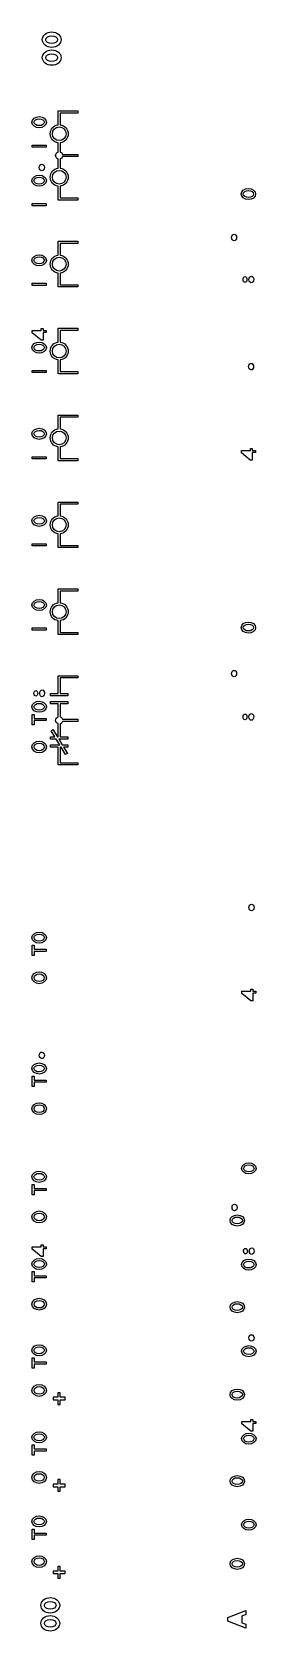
# Model space of a CAD drawing. Extents: x -952435831996114 to 861698709951220, y -914211524657398 to 985250300898653.
# Drawn here: x 33.59 to 35.14, y 5.53 to 16.57 of the extents above; entities that cross this region are included whole.
import ezdxf

# ---------------------------------------------------------------- set-up
doc = ezdxf.new("R2010")
doc.units = 0
doc.header["$MEASUREMENT"] = 0
doc.layers.add('20_DWG', color=7, linetype='CONTINUOUS')

# ---------------------------------------------------------------- blocks, each defined once
blk = doc.blocks.new('BLK115')
at = {"layer": '20_DWG'}
for centre in [(0.22735595703125, 4.482523600260416), (0.22735595703125, 4.18243408203125), (0.22735595703125, 3.582424587673611), (0.22735595703125, 2.982415093315972), (0.22735595703125, 2.382405598958333), (0.22735595703125, 1.782565646701389), (0.22735595703125, 1.18255615234375)]:
    blk.add_circle(centre, 0.04747178819444444, dxfattribs=at)
for points, knots in [([(0.2198961046006944, 4.632398817274305), (0.2198961046006944, 4.632398817274305), (0.2198961046006944, 4.544236924913194), (0.2198961046006944, 4.544236924913194), (0.1890394422743056, 4.540506998697916), (0.1649644639756944, 4.514397515190972), (0.1649644639756944, 4.482523600260416), (0.1649644639756944, 4.450649685329861), (0.1890394422743056, 4.424540201822916), (0.2198961046006944, 4.420810275607638), (0.2198961046006944, 4.420810275607638), (0.2198961046006944, 4.356214735243055), (0.2198961046006944, 4.356214735243055), (0.2097235785590278, 4.352993435329861), (0.2024332682291667, 4.343668619791666), (0.2024332682291667, 4.332478841145833), (0.2024332682291667, 4.3212890625), (0.2097235785590278, 4.311964246961805), (0.2198961046006944, 4.308742947048611), (0.2198961046006944, 4.308742947048611), (0.2198961046006944, 4.244147406684028), (0.2198961046006944, 4.244147406684028), (0.1890394422743056, 4.24041748046875), (0.1649644639756944, 4.2144775390625), (0.1649644639756944, 4.18243408203125), (0.1649644639756944, 4.150560167100695), (0.1890394422743056, 4.12445068359375), (0.2198961046006944, 4.120720757378472), (0.2198961046006944, 4.120720757378472), (0.2198961046006944, 4.032558865017361), (0.2198961046006944, 4.032558865017361), (0.2198961046006944, 4.032558865017361), (0.2198961046006944, 4.024929470486111), (0.2198961046006944, 4.024929470486111), (0.2198961046006944, 4.024929470486111), (0.3568861219618055, 4.024929470486111), (0.3568861219618055, 4.024929470486111), (0.3568861219618055, 4.024929470486111), (0.3568861219618055, 4.040018717447916), (0.3568861219618055, 4.040018717447916), (0.3568861219618055, 4.040018717447916), (0.2490573459201389, 4.040018717447916), (0.2349853515625, 4.040018717447916), (0.2349853515625, 4.050360785590278), (0.2349853515625, 4.102071126302083), (0.2349853515625, 4.120720757378472), (0.2658420138888889, 4.12445068359375), (0.2899169921875, 4.150560167100695), (0.2899169921875, 4.18243408203125), (0.2899169921875, 4.2144775390625), (0.2658420138888889, 4.24041748046875), (0.2349853515625, 4.244147406684028), (0.2349853515625, 4.257880316840278), (0.2349853515625, 4.288906521267361), (0.2349853515625, 4.308742947048611), (0.24261474609375, 4.311286078559028), (0.24871826171875, 4.317220052083333), (0.2510918511284722, 4.325018988715278), (0.2873738606770833, 4.325018988715278), (0.3568861219618055, 4.325018988715278), (0.3568861219618055, 4.325018988715278), (0.3568861219618055, 4.325018988715278), (0.3568861219618055, 4.339938693576388), (0.3568861219618055, 4.339938693576388), (0.3568861219618055, 4.339938693576388), (0.2510918511284722, 4.339938693576388), (0.2510918511284722, 4.339938693576388), (0.24871826171875, 4.347737630208333), (0.24261474609375, 4.353841145833333), (0.2349853515625, 4.356214735243055), (0.2349853515625, 4.376220703125), (0.2349853515625, 4.407246907552083), (0.2349853515625, 4.420810275607638), (0.2658420138888889, 4.424540201822916), (0.2899169921875, 4.450649685329861), (0.2899169921875, 4.482523600260416), (0.2899169921875, 4.514397515190972), (0.2658420138888889, 4.540506998697916), (0.2349853515625, 4.544236924913194), (0.2349853515625, 4.562886555989583), (0.2349853515625, 4.614596896701388), (0.2349853515625, 4.62493896484375), (0.2490573459201389, 4.62493896484375), (0.3568861219618055, 4.62493896484375), (0.3568861219618055, 4.62493896484375), (0.3568861219618055, 4.62493896484375), (0.3568861219618055, 4.640028211805555), (0.3568861219618055, 4.640028211805555), (0.3568861219618055, 4.640028211805555), (0.2198961046006944, 4.640028211805555), (0.2198961046006944, 4.640028211805555), (0.2198961046006944, 4.640028211805555), (0.2198961046006944, 4.632398817274305), (0.2198961046006944, 4.632398817274305)], [0, 0, 0, 0, 1, 1, 1, 2, 2, 2, 3, 3, 3, 4, 4, 4, 5, 5, 5, 6, 6, 6, 7, 7, 7, 8, 8, 8, 9, 9, 9, 10, 10, 10, 11, 11, 11, 12, 12, 12, 13, 13, 13, 14, 14, 14, 15, 15, 15, 16, 16, 16, 17, 17, 17, 18, 18, 18, 19, 19, 19, 20, 20, 20, 21, 21, 21, 22, 22, 22, 23, 23, 23, 24, 24, 24, 25, 25, 25, 26, 26, 26, 27, 27, 27, 28, 28, 28, 29, 29, 29, 30, 30, 30, 31, 31, 31, 31]), ([(0.2198961046006944, 3.644307454427083), (0.1890394422743056, 3.640407986111111), (0.1649644639756944, 3.614468044704861), (0.1649644639756944, 3.582424587673611), (0.1649644639756944, 3.550550672743055), (0.1890394422743056, 3.524441189236111), (0.2198961046006944, 3.520711263020833), (0.2198961046006944, 3.520711263020833), (0.2198961046006944, 3.432549370659722), (0.2198961046006944, 3.432549370659722), (0.2198961046006944, 3.432549370659722), (0.2198961046006944, 3.424919976128472), (0.2198961046006944, 3.424919976128472), (0.2198961046006944, 3.424919976128472), (0.3568861219618055, 3.424919976128472), (0.3568861219618055, 3.424919976128472), (0.3568861219618055, 3.424919976128472), (0.3568861219618055, 3.440009223090278), (0.3568861219618055, 3.440009223090278), (0.3568861219618055, 3.440009223090278), (0.2490573459201389, 3.440009223090278), (0.2349853515625, 3.440009223090278), (0.2349853515625, 3.450351291232639), (0.2349853515625, 3.502061631944444), (0.2349853515625, 3.520711263020833), (0.2658420138888889, 3.524441189236111), (0.2899169921875, 3.550550672743055), (0.2899169921875, 3.582424587673611), (0.2899169921875, 3.614468044704861), (0.2658420138888889, 3.640407986111111), (0.2349853515625, 3.644307454427083), (0.2349853515625, 3.662787543402778), (0.2349853515625, 3.714667426215278), (0.2349853515625, 3.725009494357639), (0.2490573459201389, 3.725009494357639), (0.3568861219618055, 3.725009494357639), (0.3568861219618055, 3.725009494357639), (0.3568861219618055, 3.725009494357639), (0.3568861219618055, 3.73992919921875), (0.3568861219618055, 3.73992919921875), (0.3568861219618055, 3.73992919921875), (0.2198961046006944, 3.73992919921875), (0.2198961046006944, 3.73992919921875), (0.2198961046006944, 3.73992919921875), (0.2198961046006944, 3.732469346788194), (0.2198961046006944, 3.732469346788194), (0.2198961046006944, 3.732469346788194), (0.2198961046006944, 3.644307454427083), (0.2198961046006944, 3.644307454427083)], [0, 0, 0, 0, 1, 1, 1, 2, 2, 2, 3, 3, 3, 4, 4, 4, 5, 5, 5, 6, 6, 6, 7, 7, 7, 8, 8, 8, 9, 9, 9, 10, 10, 10, 11, 11, 11, 12, 12, 12, 13, 13, 13, 14, 14, 14, 15, 15, 15, 16, 16, 16, 16]), ([(0.2198961046006944, 3.04412841796875), (0.1890394422743056, 3.040398491753472), (0.1649644639756944, 3.014289008246528), (0.1649644639756944, 2.982415093315972), (0.1649644639756944, 2.950541178385417), (0.1890394422743056, 2.924431694878472), (0.2198961046006944, 2.920701768663194), (0.2198961046006944, 2.920701768663194), (0.2198961046006944, 2.832539876302083), (0.2198961046006944, 2.832539876302083), (0.2198961046006944, 2.832539876302083), (0.2198961046006944, 2.824910481770833), (0.2198961046006944, 2.824910481770833), (0.2198961046006944, 2.824910481770833), (0.3568861219618055, 2.824910481770833), (0.3568861219618055, 2.824910481770833), (0.3568861219618055, 2.824910481770833), (0.3568861219618055, 2.839999728732639), (0.3568861219618055, 2.839999728732639), (0.3568861219618055, 2.839999728732639), (0.2490573459201389, 2.839999728732639), (0.2349853515625, 2.839999728732639), (0.2349853515625, 2.850341796875), (0.2349853515625, 2.902052137586805), (0.2349853515625, 2.920701768663194), (0.2658420138888889, 2.924431694878472), (0.2899169921875, 2.950541178385417), (0.2899169921875, 2.982415093315972), (0.2899169921875, 3.014289008246528), (0.2658420138888889, 3.040398491753472), (0.2349853515625, 3.04412841796875), (0.2349853515625, 3.062778049045139), (0.2349853515625, 3.114657931857639), (0.2349853515625, 3.125), (0.2490573459201389, 3.125), (0.3568861219618055, 3.125), (0.3568861219618055, 3.125), (0.3568861219618055, 3.125), (0.3568861219618055, 3.139919704861111), (0.3568861219618055, 3.139919704861111), (0.3568861219618055, 3.139919704861111), (0.2198961046006944, 3.139919704861111), (0.2198961046006944, 3.139919704861111), (0.2198961046006944, 3.139919704861111), (0.2198961046006944, 3.132459852430555), (0.2198961046006944, 3.132459852430555), (0.2198961046006944, 3.132459852430555), (0.2198961046006944, 3.04412841796875), (0.2198961046006944, 3.04412841796875)], [0, 0, 0, 0, 1, 1, 1, 2, 2, 2, 3, 3, 3, 4, 4, 4, 5, 5, 5, 6, 6, 6, 7, 7, 7, 8, 8, 8, 9, 9, 9, 10, 10, 10, 11, 11, 11, 12, 12, 12, 13, 13, 13, 14, 14, 14, 15, 15, 15, 16, 16, 16, 16]), ([(0.2198961046006944, 2.444288465711805), (0.1890394422743056, 2.440558539496528), (0.1649644639756944, 2.414449055989583), (0.1649644639756944, 2.382405598958333), (0.1649644639756944, 2.350531684027778), (0.1890394422743056, 2.324591742621528), (0.2198961046006944, 2.320692274305555), (0.2198961046006944, 2.320692274305555), (0.2198961046006944, 2.232530381944444), (0.2198961046006944, 2.232530381944444), (0.2198961046006944, 2.232530381944444), (0.2198961046006944, 2.225070529513889), (0.2198961046006944, 2.225070529513889), (0.2198961046006944, 2.225070529513889), (0.3568861219618055, 2.225070529513889), (0.3568861219618055, 2.225070529513889), (0.3568861219618055, 2.225070529513889), (0.3568861219618055, 2.239990234375), (0.3568861219618055, 2.239990234375), (0.3568861219618055, 2.239990234375), (0.2490573459201389, 2.239990234375), (0.2349853515625, 2.239990234375), (0.2349853515625, 2.250332302517361), (0.2349853515625, 2.302212185329861), (0.2349853515625, 2.320692274305555), (0.2658420138888889, 2.324591742621528), (0.2899169921875, 2.350531684027778), (0.2899169921875, 2.382405598958333), (0.2899169921875, 2.414449055989583), (0.2658420138888889, 2.440558539496528), (0.2349853515625, 2.444288465711805), (0.2349853515625, 2.462938096788194), (0.2349853515625, 2.5146484375), (0.2349853515625, 2.524990505642361), (0.2490573459201389, 2.524990505642361), (0.3568861219618055, 2.524990505642361), (0.3568861219618055, 2.524990505642361), (0.3568861219618055, 2.524990505642361), (0.3568861219618055, 2.540079752604167), (0.3568861219618055, 2.540079752604167), (0.3568861219618055, 2.540079752604167), (0.2198961046006944, 2.540079752604167), (0.2198961046006944, 2.540079752604167), (0.2198961046006944, 2.540079752604167), (0.2198961046006944, 2.532450358072917), (0.2198961046006944, 2.532450358072917), (0.2198961046006944, 2.532450358072917), (0.2198961046006944, 2.444288465711805), (0.2198961046006944, 2.444288465711805)], [0, 0, 0, 0, 1, 1, 1, 2, 2, 2, 3, 3, 3, 4, 4, 4, 5, 5, 5, 6, 6, 6, 7, 7, 7, 8, 8, 8, 9, 9, 9, 10, 10, 10, 11, 11, 11, 12, 12, 12, 13, 13, 13, 14, 14, 14, 15, 15, 15, 16, 16, 16, 16]), ([(0.2198961046006944, 1.844278971354167), (0.1890394422743056, 1.840549045138889), (0.1649644639756944, 1.814439561631944), (0.1649644639756944, 1.782565646701389), (0.1649644639756944, 1.750522189670139), (0.1890394422743056, 1.724582248263889), (0.2198961046006944, 1.720682779947917), (0.2198961046006944, 1.720682779947917), (0.2198961046006944, 1.632520887586805), (0.2198961046006944, 1.632520887586805), (0.2198961046006944, 1.632520887586805), (0.2198961046006944, 1.62506103515625), (0.2198961046006944, 1.62506103515625), (0.2198961046006944, 1.62506103515625), (0.3568861219618055, 1.62506103515625), (0.3568861219618055, 1.62506103515625), (0.3568861219618055, 1.62506103515625), (0.3568861219618055, 1.639980740017361), (0.3568861219618055, 1.639980740017361), (0.3568861219618055, 1.639980740017361), (0.2490573459201389, 1.639980740017361), (0.2349853515625, 1.639980740017361), (0.2349853515625, 1.650322808159722), (0.2349853515625, 1.702033148871528), (0.2349853515625, 1.720682779947917), (0.2658420138888889, 1.724582248263889), (0.2899169921875, 1.750522189670139), (0.2899169921875, 1.782565646701389), (0.2899169921875, 1.814439561631944), (0.2658420138888889, 1.840549045138889), (0.2349853515625, 1.844278971354167), (0.2349853515625, 1.862928602430555), (0.2349853515625, 1.914638943142361), (0.2349853515625, 1.924981011284722), (0.2490573459201389, 1.924981011284722), (0.3568861219618055, 1.924981011284722), (0.3568861219618055, 1.924981011284722), (0.3568861219618055, 1.924981011284722), (0.3568861219618055, 1.940070258246528), (0.3568861219618055, 1.940070258246528), (0.3568861219618055, 1.940070258246528), (0.2198961046006944, 1.940070258246528), (0.2198961046006944, 1.940070258246528), (0.2198961046006944, 1.940070258246528), (0.2198961046006944, 1.932440863715278), (0.2198961046006944, 1.932440863715278), (0.2198961046006944, 1.932440863715278), (0.2198961046006944, 1.844278971354167), (0.2198961046006944, 1.844278971354167)], [0, 0, 0, 0, 1, 1, 1, 2, 2, 2, 3, 3, 3, 4, 4, 4, 5, 5, 5, 6, 6, 6, 7, 7, 7, 8, 8, 8, 9, 9, 9, 10, 10, 10, 11, 11, 11, 12, 12, 12, 13, 13, 13, 14, 14, 14, 15, 15, 15, 16, 16, 16, 16]), ([(0.2198961046006944, 1.244269476996528), (0.1890394422743056, 1.24053955078125), (0.1649644639756944, 1.214430067274306), (0.1649644639756944, 1.18255615234375), (0.1649644639756944, 1.150682237413194), (0.1890394422743056, 1.12457275390625), (0.2198961046006944, 1.120842827690972), (0.2198961046006944, 1.120842827690972), (0.2198961046006944, 1.032511393229167), (0.2198961046006944, 1.032511393229167), (0.2198961046006944, 1.032511393229167), (0.2198961046006944, 1.025051540798611), (0.2198961046006944, 1.025051540798611), (0.2198961046006944, 1.025051540798611), (0.3568861219618055, 1.025051540798611), (0.3568861219618055, 1.025051540798611), (0.3568861219618055, 1.025051540798611), (0.3568861219618055, 1.039971245659722), (0.3568861219618055, 1.039971245659722), (0.3568861219618055, 1.039971245659722), (0.2490573459201389, 1.039971245659722), (0.2349853515625, 1.039971245659722), (0.2349853515625, 1.050313313802083), (0.2349853515625, 1.102193196614583), (0.2349853515625, 1.120842827690972), (0.2658420138888889, 1.12457275390625), (0.2899169921875, 1.150682237413194), (0.2899169921875, 1.18255615234375), (0.2899169921875, 1.214430067274306), (0.2658420138888889, 1.24053955078125), (0.2349853515625, 1.244269476996528), (0.2349853515625, 1.262919108072917), (0.2349853515625, 1.314629448784722), (0.2349853515625, 1.324971516927083), (0.2490573459201389, 1.324971516927083), (0.3568861219618055, 1.324971516927083), (0.3568861219618055, 1.324971516927083), (0.3568861219618055, 1.324971516927083), (0.3568861219618055, 1.340060763888889), (0.3568861219618055, 1.340060763888889), (0.3568861219618055, 1.340060763888889), (0.2198961046006944, 1.340060763888889), (0.2198961046006944, 1.340060763888889), (0.2198961046006944, 1.340060763888889), (0.2198961046006944, 1.332431369357639), (0.2198961046006944, 1.332431369357639), (0.2198961046006944, 1.332431369357639), (0.2198961046006944, 1.244269476996528), (0.2198961046006944, 1.244269476996528)], [0, 0, 0, 0, 1, 1, 1, 2, 2, 2, 3, 3, 3, 4, 4, 4, 5, 5, 5, 6, 6, 6, 7, 7, 7, 8, 8, 8, 9, 9, 9, 10, 10, 10, 11, 11, 11, 12, 12, 12, 13, 13, 13, 14, 14, 14, 15, 15, 15, 16, 16, 16, 16]), ([(0.2198961046006944, 0.6174723307291666), (0.2198961046006944, 0.6174723307291666), (0.1673380533854167, 0.6174723307291666), (0.1673380533854167, 0.6174723307291666), (0.1673380533854167, 0.6174723307291666), (0.1673380533854167, 0.6025526258680555), (0.1673380533854167, 0.6025526258680555), (0.1673380533854167, 0.6025526258680555), (0.2873738606770833, 0.6025526258680555), (0.2873738606770833, 0.6025526258680555), (0.2873738606770833, 0.6025526258680555), (0.2873738606770833, 0.6174723307291666), (0.2873738606770833, 0.6174723307291666), (0.2873738606770833, 0.6174723307291666), (0.2349853515625, 0.6174723307291666), (0.2349853515625, 0.6174723307291666), (0.2349853515625, 0.6410386827256944), (0.2349853515625, 0.7139417860243055), (0.2349853515625, 0.7249620225694444), (0.2490573459201389, 0.7249620225694444), (0.3568861219618055, 0.7249620225694444), (0.3568861219618055, 0.7249620225694444), (0.3568861219618055, 0.7249620225694444), (0.3568861219618055, 0.74005126953125), (0.3568861219618055, 0.74005126953125), (0.3568861219618055, 0.74005126953125), (0.2198961046006944, 0.74005126953125), (0.2198961046006944, 0.74005126953125), (0.2198961046006944, 0.74005126953125), (0.2198961046006944, 0.732421875), (0.2198961046006944, 0.732421875), (0.2198961046006944, 0.732421875), (0.2198961046006944, 0.6174723307291666), (0.2198961046006944, 0.6174723307291666)], [0, 0, 0, 0, 1, 1, 1, 2, 2, 2, 3, 3, 3, 4, 4, 4, 5, 5, 5, 6, 6, 6, 7, 7, 7, 8, 8, 8, 9, 9, 9, 10, 10, 10, 11, 11, 11, 11]), ([(0.2198961046006944, 0.547451443142361), (0.2198961046006944, 0.547451443142361), (0.2198961046006944, 0.45623779296875), (0.2198961046006944, 0.45623779296875), (0.2097235785590278, 0.4530164930555555), (0.2024332682291667, 0.4436916775173611), (0.2024332682291667, 0.4325018988715277), (0.2024332682291667, 0.4213121202256944), (0.2097235785590278, 0.4119873046875), (0.2198961046006944, 0.4087660047743055), (0.2198961046006944, 0.4087660047743055), (0.2198961046006944, 0.3175523546006944), (0.2198961046006944, 0.3175523546006944), (0.2198961046006944, 0.3175523546006944), (0.2149793836805556, 0.3175523546006944), (0.2149793836805556, 0.3175523546006944), (0.2149793836805556, 0.3175523546006944), (0.1837836371527778, 0.3689236111111111), (0.1837836371527778, 0.3689236111111111), (0.1837836371527778, 0.3689236111111111), (0.1710679796006944, 0.3611246744791666), (0.1710679796006944, 0.3611246744791666), (0.1710679796006944, 0.3611246744791666), (0.1973470052083333, 0.3175523546006944), (0.1973470052083333, 0.3175523546006944), (0.1973470052083333, 0.3175523546006944), (0.1673380533854167, 0.3175523546006944), (0.1673380533854167, 0.3175523546006944), (0.1673380533854167, 0.3175523546006944), (0.1673380533854167, 0.3024631076388889), (0.1673380533854167, 0.3024631076388889), (0.1673380533854167, 0.3024631076388889), (0.2065022786458333, 0.3024631076388889), (0.2065022786458333, 0.3024631076388889), (0.2065022786458333, 0.3024631076388889), (0.2307467990451389, 0.262451171875), (0.2307467990451389, 0.262451171875), (0.2307467990451389, 0.262451171875), (0.1673380533854167, 0.262451171875), (0.1673380533854167, 0.262451171875), (0.1673380533854167, 0.262451171875), (0.1673380533854167, 0.2475314670138889), (0.1673380533854167, 0.2475314670138889), (0.1673380533854167, 0.2475314670138889), (0.2198961046006944, 0.2475314670138889), (0.2198961046006944, 0.2475314670138889), (0.2198961046006944, 0.2475314670138889), (0.2198961046006944, 0.1325819227430556), (0.2198961046006944, 0.1325819227430556), (0.2198961046006944, 0.1325819227430556), (0.2198961046006944, 0.1249525282118056), (0.2198961046006944, 0.1249525282118056), (0.2198961046006944, 0.1249525282118056), (0.3568861219618055, 0.1249525282118056), (0.3568861219618055, 0.1249525282118056), (0.3568861219618055, 0.1249525282118056), (0.3568861219618055, 0.1400417751736111), (0.3568861219618055, 0.1400417751736111), (0.3568861219618055, 0.1400417751736111), (0.2490573459201389, 0.1400417751736111), (0.2349853515625, 0.1400417751736111), (0.2349853515625, 0.15106201171875), (0.2349853515625, 0.2239651150173611), (0.2349853515625, 0.2475314670138889), (0.2349853515625, 0.2475314670138889), (0.2399020724826389, 0.2475314670138889), (0.2399020724826389, 0.2475314670138889), (0.2399020724826389, 0.2475314670138889), (0.2709282769097222, 0.1961602105034722), (0.2709282769097222, 0.1961602105034722), (0.2709282769097222, 0.1961602105034722), (0.2838134765625, 0.2039591471354167), (0.2838134765625, 0.2039591471354167), (0.2838134765625, 0.2039591471354167), (0.2573649088541666, 0.2475314670138889), (0.2573649088541666, 0.2475314670138889), (0.2573649088541666, 0.2475314670138889), (0.2873738606770833, 0.2475314670138889), (0.2873738606770833, 0.2475314670138889), (0.2873738606770833, 0.2475314670138889), (0.2873738606770833, 0.262451171875), (0.2873738606770833, 0.262451171875), (0.2873738606770833, 0.262451171875), (0.2483791775173611, 0.262451171875), (0.2483791775173611, 0.262451171875), (0.2483791775173611, 0.262451171875), (0.2241346571180556, 0.3024631076388889), (0.2241346571180556, 0.3024631076388889), (0.2241346571180556, 0.3024631076388889), (0.2873738606770833, 0.3024631076388889), (0.2873738606770833, 0.3024631076388889), (0.2873738606770833, 0.3024631076388889), (0.2873738606770833, 0.3175523546006944), (0.2873738606770833, 0.3175523546006944), (0.2873738606770833, 0.3175523546006944), (0.2349853515625, 0.3175523546006944), (0.2349853515625, 0.3175523546006944), (0.2349853515625, 0.335693359375), (0.2349853515625, 0.3828260633680555), (0.2349853515625, 0.4087660047743055), (0.24261474609375, 0.4113091362847222), (0.24871826171875, 0.4172431098090277), (0.2510918511284722, 0.4250420464409722), (0.2873738606770833, 0.4250420464409722), (0.3568861219618055, 0.4250420464409722), (0.3568861219618055, 0.4250420464409722), (0.3568861219618055, 0.4250420464409722), (0.3568861219618055, 0.4250420464409722), (0.3568861219618055, 0.4250420464409722), (0.3568861219618055, 0.4250420464409722), (0.3568861219618055, 0.4399617513020833), (0.3568861219618055, 0.4399617513020833), (0.3568861219618055, 0.4399617513020833), (0.3568861219618055, 0.4399617513020833), (0.3568861219618055, 0.4399617513020833), (0.3568861219618055, 0.4399617513020833), (0.2873738606770833, 0.4399617513020833), (0.2510918511284722, 0.4399617513020833), (0.24871826171875, 0.4477606879340277), (0.24261474609375, 0.4538642035590277), (0.2349853515625, 0.45623779296875), (0.2349853515625, 0.482177734375), (0.2349853515625, 0.5293104383680556), (0.2349853515625, 0.547451443142361), (0.2349853515625, 0.547451443142361), (0.2873738606770833, 0.547451443142361), (0.2873738606770833, 0.547451443142361), (0.2873738606770833, 0.547451443142361), (0.2873738606770833, 0.5625406901041666), (0.2873738606770833, 0.5625406901041666), (0.2873738606770833, 0.5625406901041666), (0.1673380533854167, 0.5625406901041666), (0.1673380533854167, 0.5625406901041666), (0.1673380533854167, 0.5625406901041666), (0.1673380533854167, 0.547451443142361), (0.1673380533854167, 0.547451443142361), (0.1673380533854167, 0.547451443142361), (0.2198961046006944, 0.547451443142361), (0.2198961046006944, 0.547451443142361)], [0, 0, 0, 0, 1, 1, 1, 2, 2, 2, 3, 3, 3, 4, 4, 4, 5, 5, 5, 6, 6, 6, 7, 7, 7, 8, 8, 8, 9, 9, 9, 10, 10, 10, 11, 11, 11, 12, 12, 12, 13, 13, 13, 14, 14, 14, 15, 15, 15, 16, 16, 16, 17, 17, 17, 18, 18, 18, 19, 19, 19, 20, 20, 20, 21, 21, 21, 22, 22, 22, 23, 23, 23, 24, 24, 24, 25, 25, 25, 26, 26, 26, 27, 27, 27, 28, 28, 28, 29, 29, 29, 30, 30, 30, 31, 31, 31, 32, 32, 32, 33, 33, 33, 34, 34, 34, 35, 35, 35, 36, 36, 36, 37, 37, 37, 38, 38, 38, 39, 39, 39, 40, 40, 40, 41, 41, 41, 42, 42, 42, 43, 43, 43, 44, 44, 44, 45, 45, 45, 46, 46, 46, 46])]:
    blk.add_open_spline(points, degree=3, knots=knots, dxfattribs=at)

msp = doc.modelspace()

# ---------------------------------------------------------------- linework, layer by layer
at = {"layer": '20_DWG'}
for points in [[(33.68686380441719, 15.77299544918429), (33.58971618071928, 15.77299544918429), (33.58971618071928, 15.78757606984402), (33.68686380441719, 15.78757606984402)], [(33.68686380441719, 15.36914616533011), (33.58971618071928, 15.36914616533011), (33.58971618071928, 15.38389632809054), (33.68686380441719, 15.38389632809054)], [(33.68686380441719, 14.81915159067734), (33.58971618071928, 14.81915159067734), (33.58971618071928, 14.83373221133706), (33.68686380441719, 14.83373221133706)], [(33.6651624155283, 14.50855046220511), (33.68686380441719, 14.50855046220511), (33.68686380441719, 14.49430892574679), (33.66550149972969, 14.49430892574679), (33.66550149972969, 14.44175087453152), (33.65159904747274, 14.44175087453152), (33.58971618071928, 14.49193533633706), (33.58971618071928, 14.50855046220511), (33.65227721587553, 14.50855046220511), (33.65227721587553, 14.52143566185788), (33.6651624155283, 14.52143566185788)], [(33.68686380441719, 14.21710759111136), (33.58971618071928, 14.21710759111136), (33.58971618071928, 14.23168821177109), (33.68686380441719, 14.23168821177109)], [(35.11254332915678, 13.67948958980929), (35.13441426014636, 13.67948958980929), (35.13441426014636, 13.66541759545163), (35.11305195545886, 13.66541759545163), (35.11305195545886, 13.61269000213565), (35.09914950320191, 13.61269000213565), (35.03726663644844, 13.66287446394125), (35.03726663644844, 13.67948958980929), (35.09965812950399, 13.67948958980929), (35.09965812950399, 13.69237478946206), (35.11254332915678, 13.69237478946206)], [(33.68686380441719, 13.62150619137179), (33.58971618071928, 13.62150619137179), (33.58971618071928, 13.63608681203152), (33.68686380441719, 13.63608681203152)], [(33.68686380441719, 13.02064898651065), (33.58971618071928, 13.02064898651065), (33.58971618071928, 13.03522960717038), (33.68686380441719, 13.03522960717038)], [(33.68686380441719, 12.43962820743081), (33.58971618071928, 12.43962820743081), (33.58971618071928, 12.45420882809054), (33.68686380441719, 12.45420882809054)], [(33.60395771717761, 11.82910710283011), (33.68686380441719, 11.82910710283011), (33.68686380441719, 11.81452648217038), (33.60395771717761, 11.81452648217038), (33.60395771717761, 11.7862129513544), (33.58971618071928, 11.7862129513544), (33.58971618071928, 11.85742063364609), (33.60395771717761, 11.85742063364609)], [(33.60395771717761, 10.23524181420163), (33.68686380441719, 10.23524181420163), (33.68686380441719, 10.2206611935419), (33.60395771717761, 10.2206611935419), (33.60395771717761, 10.19234766272598), (33.58971618071928, 10.19234766272598), (33.58971618071928, 10.26355534501761), (33.60395771717761, 10.26355534501761)], [(35.11559508696928, 9.947189785121793), (35.13746601795886, 9.947189785121793), (35.13746601795886, 9.932948248663479), (35.11610371327136, 9.932948248663479), (35.11610371327136, 9.88039019744815), (35.10220126101441, 9.88039019744815), (35.04014885216024, 9.93057465925375), (35.04014885216024, 9.947189785121793), (35.10270988731649, 9.947189785121793), (35.10270988731649, 9.960074984774565), (35.11559508696928, 9.960074984774565)], [(33.60395771717761, 9.331582417500272), (33.68686380441719, 9.331582417500272), (33.68686380441719, 9.317001796840543), (33.60395771717761, 9.317001796840543), (33.60395771717761, 9.288688266024565), (33.58971618071928, 9.288688266024565), (33.58971618071928, 9.35989594831625), (33.60395771717761, 9.35989594831625)], [(33.60395771717761, 8.583901753437772), (33.68686380441719, 8.583901753437772), (33.68686380441719, 8.569321132778043), (33.60395771717761, 8.569321132778043), (33.60395771717761, 8.541007601962065), (33.58971618071928, 8.541007601962065), (33.58971618071928, 8.61221528425375), (33.60395771717761, 8.61221528425375)], [(33.6651624155283, 8.181069722187772), (33.68686380441719, 8.181069722187772), (33.68686380441719, 8.1668281857294), (33.66550149972969, 8.1668281857294), (33.66550149972969, 8.114270134514129), (33.65159904747274, 8.114270134514129), (33.58971618071928, 8.164285054219022), (33.58971618071928, 8.181069722187772), (33.65227721587553, 8.181069722187772), (33.65227721587553, 8.193954921840543), (33.6651624155283, 8.193954921840543)], [(33.60395771717761, 7.981688211771086), (33.68686380441719, 7.981688211771086), (33.68686380441719, 7.967107591111358), (33.60395771717761, 7.967107591111358), (33.60395771717761, 7.938794060295379), (33.58971618071928, 7.938794060295379), (33.58971618071928, 8.010001742587065), (33.60395771717761, 8.010001742587065)], [(33.60395771717761, 7.386256354132229), (33.68686380441719, 7.386256354132229), (33.68686380441719, 7.3716757334725), (33.60395771717761, 7.3716757334725), (33.60395771717761, 7.343362202656522), (33.58971618071928, 7.343362202656522), (33.58971618071928, 7.414569884948151), (33.60395771717761, 7.414569884948151)], [(33.73552238731649, 7.142285271232879), (33.73552238731649, 7.125161519062772), (33.76807447064982, 7.125161519062772), (33.76807447064982, 7.093457146232879), (33.78468959651788, 7.093457146232879), (33.78468959651788, 7.125161519062772), (33.81724167985122, 7.125161519062772), (33.81724167985122, 7.142285271232879), (33.78468959651788, 7.142285271232879), (33.78468959651788, 7.173989644062772), (33.76807447064982, 7.173989644062772), (33.76807447064982, 7.142285271232879)], [(35.11559508696928, 6.975455844149565), (35.13746601795886, 6.975455844149565), (35.13746601795886, 6.96121430769125), (35.11610371327136, 6.96121430769125), (35.11610371327136, 6.908656256475979), (35.10220126101441, 6.908656256475979), (35.04014885216024, 6.958671176180815), (35.04014885216024, 6.975455844149565), (35.10270988731649, 6.975455844149565), (35.10270988731649, 6.988341043802336), (35.11559508696928, 6.988341043802336)], [(33.60395771717761, 6.785399149271086), (33.68686380441719, 6.785399149271086), (33.68686380441719, 6.770818528611358), (33.60395771717761, 6.770818528611358), (33.60395771717761, 6.742504997795379), (33.58971618071928, 6.742504997795379), (33.58971618071928, 6.813712680087065), (33.60395771717761, 6.813712680087065)], [(33.73552238731649, 6.542275776875272), (33.73552238731649, 6.525152024705108), (33.76807447064982, 6.525152024705108), (33.76807447064982, 6.493447651875272), (33.78468959651788, 6.493447651875272), (33.78468959651788, 6.525152024705108), (33.81724167985122, 6.525152024705108), (33.81724167985122, 6.542275776875272), (33.78468959651788, 6.542275776875272), (33.78468959651788, 6.573980149705108), (33.76807447064982, 6.573980149705108), (33.76807447064982, 6.542275776875272)], [(33.60395771717761, 6.204208828090543), (33.68686380441719, 6.204208828090543), (33.68686380441719, 6.189628207430815), (33.60395771717761, 6.189628207430815), (33.60395771717761, 6.161314676614836), (33.58971618071928, 6.161314676614836), (33.58971618071928, 6.232522358906522), (33.60395771717761, 6.232522358906522)], [(33.73552238731649, 5.942266282517608), (33.73552238731649, 5.9251425303475), (33.76807447064982, 5.9251425303475), (33.76807447064982, 5.893438157517608), (33.78468959651788, 5.893438157517608), (33.78468959651788, 5.9251425303475), (33.81724167985122, 5.9251425303475), (33.81724167985122, 5.942266282517608), (33.78468959651788, 5.942266282517608), (33.78468959651788, 5.9739706553475), (33.76807447064982, 5.9739706553475), (33.76807447064982, 5.942266282517608)], [(35.06914055137899, 5.641668137986358), (35.04099656266372, 5.631665154045379), (35.04099656266372, 5.585549702656522), (35.06914055137899, 5.575546718715543), (35.06914055137899, 5.548589524705108), (34.94283168636163, 5.596909023403043), (34.94283168636163, 5.62149262800375), (35.06914055137899, 5.669473042500272)]]:
    msp.add_lwpolyline(points, close=True, dxfattribs=at)
for centre, major_axis, ratio in [((33.72509554812379, 16.51601370547769), (0.06518893771701387, -8.47710503472222e-05), 0.8127441762775868), ((33.72509554812379, 16.51601370547769), (-0.040435791015625, -8.477105034722222e-05), 0.6772284853039485), ((33.72509554812379, 16.39182411671902), (0.06518893771701388, 0), 0.8114444750085005), ((33.72509554812379, 16.39182411671902), (-0.040435791015625, 0), 0.6751337893836964), ((33.63837476361857, 15.94601316294296), (0.05018446180555555, -8.477105034722222e-05), 0.7652016110056022), ((33.63837476361857, 15.94601316294296), (-0.03594292534722222, -8.477105034722219e-05), 0.6580339443027048), ((33.63837476361857, 15.54224865013913), (0.05018446180555555, -0.0001695421006944444), 0.7635091563927945), ((33.65685485259428, 15.63329275821206), (-0.0003390842013888888, -0.0225490993923611), 0.7744945095499444), ((33.63837476361857, 15.54224865013913), (-0.03594292534722222, -0.0001695421006944444), 0.6556700504374172), ((35.0858404482974, 15.449932976311), (0.05009969075520833, -8.477105034722222e-05), 0.766498232277863), ((35.08575567724705, 15.449932976311), (-0.03594292534722222, -8.477105034722219e-05), 0.6580339443027048), ((34.98725171674357, 15.14958914493081), (0.0005086263020833333, -0.02254909939236111), 0.7743850975797502), ((33.63837476361857, 14.99225407548636), (0.05018446180555555, -0.0001695421006944444), 0.7635091563927945), ((33.63837476361857, 14.99225407548636), (-0.03594292534722222, -0.0001695421006944444), 0.6556700504374172), ((35.06252840945191, 14.86035032114609), (0.0001695421006944444, -0.01932779947916666), 0.7017822089731748), ((35.10618550038073, 14.86026555009573), (-0.0004238552517361111, -0.02331203884548611), 0.7017116265773005), ((33.63837476361857, 14.39004053381973), (0.05018446180555555, -0.0001695421006944444), 0.7635091563927945), ((33.63837476361857, 14.39004053381973), (-0.03594292534722222, -0.0001695421006944444), 0.6556700504374172), ((35.1043205372731, 14.25830632158011), (-0.0002543131510416666, -0.0225490993923611), 0.7707743671999483), ((33.63837476361857, 13.79460867618081), (0.05018446180555555, -0.0001695421006944444), 0.7635091563927945), ((33.63837476361857, 13.79460867618081), (-0.03594292534722222, -0.0001695421006944444), 0.6556700504374172), ((33.63837476361857, 13.19375147131973), (0.05018446180555555, -0.0001695421006944444), 0.7635091563927945), ((33.63837476361857, 13.19375147131973), (-0.03594292534722222, -0.0001695421006944444), 0.6556700504374172), ((33.63837476361857, 12.61273069223984), (0.05018446180555555, -0.0001695421006944444), 0.7635091563927945), ((33.63837476361857, 12.61273069223984), (-0.03594292534722222, -0.0001695421006944444), 0.6603868579033392), ((35.0858404482974, 12.45692150170163), (0.05009969075520833, -0.0001695421006944444), 0.7648029069970231), ((35.08575567724705, 12.45692150170163), (-0.03594292534722222, -0.0001695421006944444), 0.6556700504374172), ((34.98725171674357, 12.13903006289956), (0.0005086263020833333, -0.02237955729166666), 0.7802486340491612), ((33.63837476361857, 11.90997868486136), (0.05018446180555555, -0.0001695421006944444), 0.7635091563927945), ((33.6150627247731, 12.00246390079019), (0.0002543131510416666, -0.01924302842881944), 0.7003932193044964), ((33.63837476361857, 11.90997868486136), (-0.03594292534722222, -0.0001695421006944444), 0.6556700504374172), ((33.65880458675225, 12.00246390079019), (-0.0004238552517361111, -0.02348158094618055), 0.6966467728799931), ((35.06252840945191, 11.83995779727456), (0.0001695421006944444, -0.01932779947916666), 0.7017822089731748), ((35.10618550038073, 11.83987302622421), (-0.0004238552517361111, -0.02331203884548611), 0.7017116265773005), ((33.63837476361857, 11.63260780812527), (0.05018446180555555, 0), 0.8175675675675677), ((33.63828999256823, 11.63260780812527), (-0.03551907009548611, 0), 0.739860651310334), ((35.1073722950856, 10.52380246958359), (-0.0004238552517361111, -0.02254909939236111), 0.7706872457486674), ((33.63828999256823, 10.31611339623288), (0.05009969075520833, -0.0001695421006944444), 0.7648029069970231), ((33.63828999256823, 10.31611339623288), (-0.03602769639756944, -0.0001695421006944444), 0.6541146362020035), ((33.63828999256823, 10.03874251949679), (0.05009969075520832, 0), 0.8189526786070199), ((33.63828999256823, 10.03874251949679), (-0.03551907009548611, 0), 0.739860651310334), ((33.65685485259428, 9.50332856550375), (-0.0003390842013888888, -0.0225490993923611), 0.7744945095499444), ((33.63828999256823, 9.412369228481168), (0.05009969075520833, -8.477105034722222e-05), 0.766498232277863), ((33.63828999256823, 9.412369228481168), (-0.03602769639756944, -8.477105034722222e-05), 0.6564729877384625), ((33.63828999256823, 9.135083122795379), (0.05009969075520832, 0), 0.8223367661683509), ((33.63828999256823, 9.135083122795379), (-0.03551907009548611, 0), 0.739860651310334), ((35.08880743505955, 8.722926276007229), (0.05018446180555555, -0.0001695421006944444), 0.7635166306020051), ((35.08880743505955, 8.722926276007229), (-0.03594292534722222, -0.0001695421006944444), 0.6556700504374172), ((33.63828999256823, 8.664773335469022), (0.05009969075520833, -0.0001695421006944444), 0.7648029069970231), ((33.63828999256823, 8.664773335469022), (-0.03602769639756944, -0.0001695421006944444), 0.6588204362218617), ((33.63828999256823, 8.387402458732879), (0.05009969075520832, 0), 0.8223367661683509), ((33.63828999256823, 8.387402458732879), (-0.03551907009548611, 0), 0.739860651310334), ((35.00878356353178, 8.363073167283233), (0.05018446180555555, -8.477105034722222e-05), 0.7652090687475351), ((34.99021870350573, 8.452337083298858), (0.0004238552517361111, -0.02254909939236111), 0.7706872457486674), ((35.00878356353178, 8.363073167283233), (-0.03594292534722222, -8.477105034722219e-05), 0.6580339443027048), ((35.06558016726441, 8.151230312465543), (0.0001695421006944444, -0.01932779947916666), 0.7017822089731748), ((35.10923725819323, 8.15114554141519), (-0.0004238552517361111, -0.02348158094618055), 0.6966467728799931), ((33.63828999256823, 8.062559793802336), (0.05009969075520833, -0.0001695421006944444), 0.7648029069970231), ((33.63828999256823, 8.062559793802336), (-0.03602769639756944, -0.0001695421006944444), 0.6541146362020035), ((35.08880743505955, 8.058660325486358), (0.05018446180555555, -0.0001695421006944444), 0.7635166306020051), ((35.08880743505955, 8.058660325486358), (-0.03594292534722222, -0.0001695421006944444), 0.6556700504374172), ((33.63828999256823, 7.78518891706625), (0.05009969075520832, 0), 0.8189526786070199), ((33.63828999256823, 7.78518891706625), (-0.03551907009548611, 0), 0.739860651310334), ((35.00878356353178, 7.764843864982879), (0.05018446180555555, -0.0001695421006944444), 0.7635166306020051), ((35.00878356353178, 7.764843864982879), (-0.03594292534722222, -0.0001695421006944444), 0.6556700504374172), ((35.1073722950856, 7.552068528611358), (-0.0004238552517361111, -0.02254909939236111), 0.7706872457486674), ((33.63828999256823, 7.467127936163479), (0.05009969075520833, -0.0001695421006944444), 0.7648029069970231), ((33.63828999256823, 7.467127936163479), (-0.03602769639756944, -0.0001695421006944444), 0.6588204362218617), ((35.08880743505955, 7.461024420538479), (0.05018446180555555, -0.0001695421006944444), 0.7635166306020051), ((35.08880743505955, 7.461024420538479), (-0.03594292534722222, -0.0001695421006944444), 0.6556700504374172), ((33.63828999256823, 7.189757059427336), (0.05009969075520832, 0), 0.8223367661683509), ((33.63828999256823, 7.189757059427336), (-0.03551907009548611, 0), 0.739860651310334), ((35.00878356353178, 7.16110444441), (0.05018446180555555, -0.0001695421006944444), 0.7635166306020051), ((35.00878356353178, 7.16110444441), (-0.03594292534722222, -0.0001695421006944444), 0.6603868579033392), ((33.63828999256823, 6.866185960251983), (0.05009969075520833, -8.477105034722222e-05), 0.766498232277863), ((33.63828999256823, 6.866185960251983), (-0.03602769639756944, -8.477105034722222e-05), 0.6564729877384625), ((35.08880743505955, 6.856945915764129), (0.05018446180555555, -0.0001695421006944444), 0.7635166306020051), ((35.08880743505955, 6.856945915764129), (-0.03594292534722222, -0.0001695421006944444), 0.6556700504374172), ((33.63828999256823, 6.588730312465543), (0.05009969075520832, 0), 0.8189526786070199), ((33.63828999256823, 6.588730312465543), (-0.03551907009548611, 0), 0.7350874066165758), ((35.00878356353178, 6.563383768411711), (0.05018446180555555, -8.477105034722222e-05), 0.7618307282607133), ((35.00878356353178, 6.563383768411711), (-0.03594292534722222, -8.477105034722219e-05), 0.6580339443027048), ((33.63828999256823, 6.285080410121793), (0.05009969075520833, -0.0001695421006944444), 0.7648029069970231), ((33.63828999256823, 6.285080410121793), (-0.03602769639756944, -0.0001695421006944444), 0.6541146362020035), ((35.08880743505955, 6.262531310729401), (0.05018446180555555, -0.0001695421006944444), 0.7635166306020051), ((35.08880743505955, 6.262531310729401), (-0.03594292534722222, -0.0001695421006944444), 0.6556700504374172), ((33.63828999256823, 6.007709533385651), (0.05009969075520832, 0), 0.8189526786070199), ((33.63828999256823, 6.007709533385651), (-0.03551907009548611, 0), 0.739860651310334), ((35.00878356353178, 5.992450744323151), (0.05018446180555555, -0.0001695421006944444), 0.7635166306020051), ((35.00878356353178, 5.992450744323151), (-0.03594292534722222, -0.0001695421006944444), 0.6556700504374172), ((33.71509256418281, 5.705839823099211), (0.06518893771701387, -8.47710503472222e-05), 0.8127441762775868), ((33.71509256418281, 5.58156546329019), (0.06518893771701387, -8.47710503472222e-05), 0.8127441762775868), ((33.71509256418281, 5.705839823099211), (-0.040435791015625, -8.477105034722222e-05), 0.6771765655349941), ((33.71509256418281, 5.58156546329019), (-0.040435791015625, -8.477105034722222e-05), 0.6771765655349941)]:
    msp.add_ellipse(centre, major_axis=major_axis, ratio=ratio, dxfattribs=at)

# ---------------------------------------------------------------- block references
msp.add_blockref('BLK115', (33.54953470285469, 11.38372000430581), dxfattribs=at)

doc.saveas('drawing.dxf')
